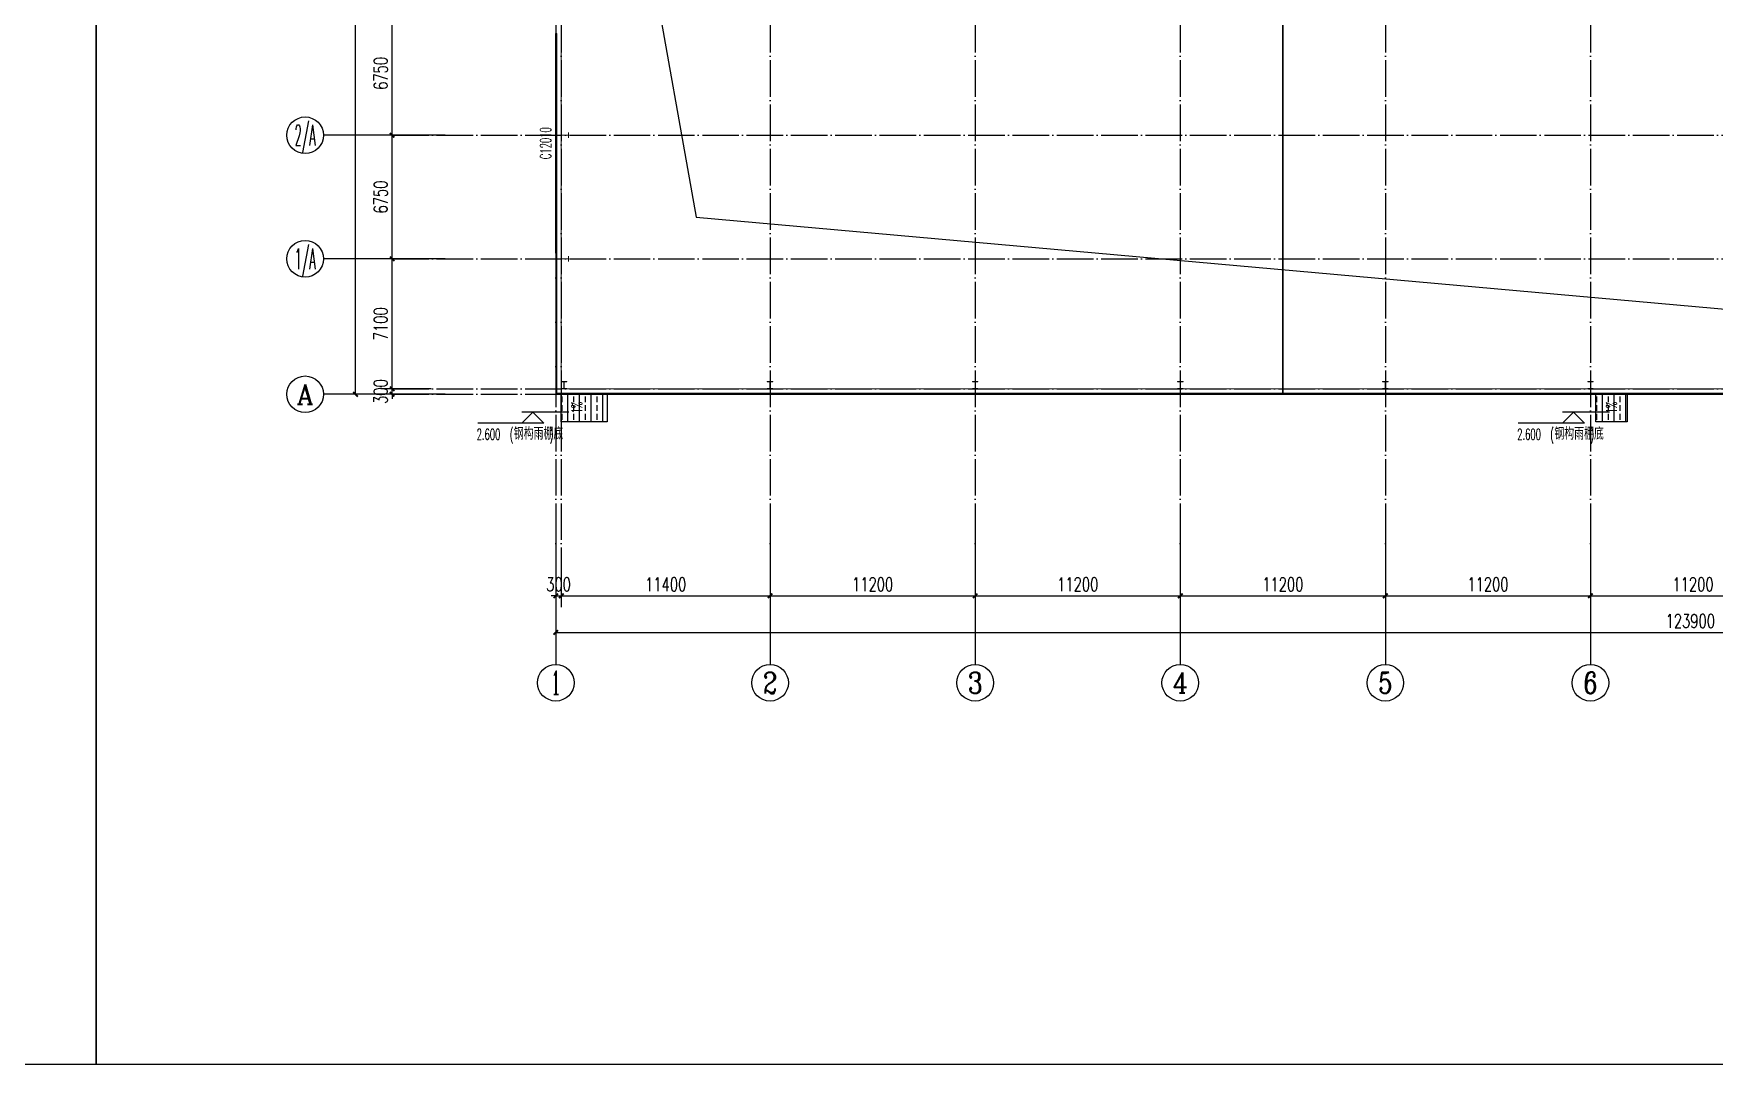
# Model space of a CAD drawing. Extents: x 758840 to 1108724, y -102573 to 143521.
# Drawn here: x 930357 to 1022141, y 9712 to 66011 of the extents above; entities that cross this region are included whole.
import ezdxf
from ezdxf.enums import TextEntityAlignment as Align

# ---------------------------------------------------------------- set-up
doc = ezdxf.new("R2010")
doc.units = 0
doc.header["$LTSCALE"] = 1000
doc.header["$MEASUREMENT"] = 0
doc.linetypes.add('DASH', pattern=[0.35, 0.25, -0.1])
doc.linetypes.add('DOTE', pattern=[2.42, 2, -0.2, 0.02, -0.2])
for name, color, linetype in [('AXIS', 3, 'Continuous'), ('AXIS_TEXT', 7, 'Continuous'), ('DIM_ELEV', 3, 'Continuous'), ('DIM_SYMB', 3, 'Continuous'), ('DOTE', 8, 'DOTE'), ('HANDRAIL', 3, 'Continuous'), ('PUB_HATCH', 8, 'Continuous'), ('PUB_TEXT', 7, 'Continuous'), ('ROOF', 211, 'Continuous'), ('WALL', 6, 'Continuous'), ('WALL-MOVE', 6, 'Continuous'), ('WINDOW', 3, 'Continuous'), ('WINDOW_TEXT', 7, 'Continuous')]:
    doc.layers.add(name, color=color, linetype=linetype)
doc.layers.add('细实线', color=3, linetype='Continuous', lineweight=5)
doc.layers.add('钢柱', color=51, linetype='Continuous', lineweight=13)
doc.styles.add('_TCH_AXIS', font='COMPLEX', dxfattribs={"bigfont": 'GBCBIG'})
doc.styles.add('_TCH_DIM', font='SIMPLEX.shx', dxfattribs={"width": 0.8, "bigfont": 'GBCBIG.shx'})
doc.styles.add('_TCH_DIM_T3', font='SIMPLEX', dxfattribs={"width": 0.705882, "bigfont": 'GBCBIG'})
doc.styles.add('_TCH_WINDOW', font='SIMPLEX.shx', dxfattribs={"width": 0.8, "height": 3.5, "bigfont": 'GBCBIG.shx'})
doc.styles.add('COMPLEX', font='COMPLEX')
doc.dimstyles.new('_TCH_ARCH&&250', dxfattribs={"dimtxt": 743.75, "dimasz": 250, "dimexe": 625, "dimexo": 750, "dimgap": 250, "dimtad": 1, "dimdec": 0, "dimzin": 0, "dimdsep": 46, "dimtxsty": '_TCH_DIM_T3', "dimblk": 'ARCHTICK', "dimcen": 0.09, "dimclrt": 7, "dimazin": 2, "dimtfac": 1, "dimtdec": 0, "dimtix": 1, "dimtmove": 2, "dimatfit": 3, "dimfxl": 1, "dimtolj": 1, "dimtzin": 0, "dimarcsym": 0})

# ---------------------------------------------------------------- blocks, each defined once
blk = doc.blocks.new('_ArchTick')
at = {"color": 0, "linetype": 'ByBlock', "const_width": 0.4}
blk.add_lwpolyline([(-0.5, -0.5), (0.5, 0.5)], dxfattribs=at)
blk = doc.blocks.new('*D575')
at = {"layer": 'AXIS', "color": 0, "lineweight": -2, "transparency": 16777216}
for p, q in [((958874, 37658), (958874, 34679)), ((959174, 37658), (959174, 34679)), ((958874, 35304), (958624, 35304)), ((958874, 35304), (959174, 35304)), ((959174, 35304), (959424, 35304))]:
    blk.add_line(p, q, dxfattribs=at)
at = {"layer": 'Defpoints', "color": 0, "transparency": 16777216}
for p in [(958874, 38408), (959174, 38408), (959174, 35304)]:
    blk.add_point(p, dxfattribs=at)
at = {"layer": 'AXIS', "color": 0, "lineweight": -2, "transparency": 16777216, "xscale": 250, "yscale": 250, "zscale": 250}
blk.add_blockref('_ArchTick', (958874, 35304), dxfattribs=at)
at = {"layer": 'AXIS', "color": 0, "lineweight": -2, "transparency": 16777216, "xscale": 250, "yscale": 250, "zscale": 250, "rotation": 180}
blk.add_blockref('_ArchTick', (959174, 35304), dxfattribs=at)
at = {"layer": 'AXIS', "color": 7, "transparency": 16777216, "insert": (959024, 35926), "char_height": 743.8, "attachment_point": 5, "style": '_TCH_DIM_T3'}
blk.add_mtext('\\A1;300', dxfattribs=at)
blk = doc.blocks.new('*D576')
at = {"layer": 'AXIS', "color": 0, "lineweight": -2, "transparency": 16777216}
for p, q in [((959174, 37658), (959174, 34679)), ((970574, 37658), (970574, 34679)), ((959174, 35304), (970574, 35304))]:
    blk.add_line(p, q, dxfattribs=at)
at = {"layer": 'Defpoints', "color": 0, "transparency": 16777216}
for p in [(959174, 38408), (970574, 38408), (970574, 35304)]:
    blk.add_point(p, dxfattribs=at)
at = {"layer": 'AXIS', "color": 0, "lineweight": -2, "transparency": 16777216, "xscale": 250, "yscale": 250, "zscale": 250, "rotation": 180}
blk.add_blockref('_ArchTick', (959174, 35304), dxfattribs=at)
at = {"layer": 'AXIS', "color": 0, "lineweight": -2, "transparency": 16777216, "xscale": 250, "yscale": 250, "zscale": 250}
blk.add_blockref('_ArchTick', (970574, 35304), dxfattribs=at)
at = {"layer": 'AXIS', "color": 7, "transparency": 16777216, "insert": (964874, 35926), "char_height": 743.8, "attachment_point": 5, "style": '_TCH_DIM_T3'}
blk.add_mtext('\\A1;11400', dxfattribs=at)
blk = doc.blocks.new('*D577')
at = {"layer": 'AXIS', "color": 0, "lineweight": -2, "transparency": 16777216}
for p, q in [((970574, 37658), (970574, 34679)), ((981774, 37658), (981774, 34679)), ((970574, 35304), (981774, 35304))]:
    blk.add_line(p, q, dxfattribs=at)
at = {"layer": 'Defpoints', "color": 0, "transparency": 16777216}
for p in [(970574, 38408), (981774, 38408), (981774, 35304)]:
    blk.add_point(p, dxfattribs=at)
at = {"layer": 'AXIS', "color": 0, "lineweight": -2, "transparency": 16777216, "xscale": 250, "yscale": 250, "zscale": 250, "rotation": 180}
blk.add_blockref('_ArchTick', (970574, 35304), dxfattribs=at)
at = {"layer": 'AXIS', "color": 0, "lineweight": -2, "transparency": 16777216, "xscale": 250, "yscale": 250, "zscale": 250}
blk.add_blockref('_ArchTick', (981774, 35304), dxfattribs=at)
at = {"layer": 'AXIS', "color": 7, "transparency": 16777216, "insert": (976174, 35926), "char_height": 743.8, "attachment_point": 5, "style": '_TCH_DIM_T3'}
blk.add_mtext('\\A1;11200', dxfattribs=at)
blk = doc.blocks.new('*D578')
at = {"layer": 'AXIS', "color": 0, "lineweight": -2, "transparency": 16777216}
for p, q in [((981774, 37658), (981774, 34679)), ((992974, 37658), (992974, 34679)), ((981774, 35304), (992974, 35304))]:
    blk.add_line(p, q, dxfattribs=at)
at = {"layer": 'Defpoints', "color": 0, "transparency": 16777216}
for p in [(981774, 38408), (992974, 38408), (992974, 35304)]:
    blk.add_point(p, dxfattribs=at)
at = {"layer": 'AXIS', "color": 0, "lineweight": -2, "transparency": 16777216, "xscale": 250, "yscale": 250, "zscale": 250, "rotation": 180}
blk.add_blockref('_ArchTick', (981774, 35304), dxfattribs=at)
at = {"layer": 'AXIS', "color": 0, "lineweight": -2, "transparency": 16777216, "xscale": 250, "yscale": 250, "zscale": 250}
blk.add_blockref('_ArchTick', (992974, 35304), dxfattribs=at)
at = {"layer": 'AXIS', "color": 7, "transparency": 16777216, "insert": (987374, 35926), "char_height": 743.8, "attachment_point": 5, "style": '_TCH_DIM_T3'}
blk.add_mtext('\\A1;11200', dxfattribs=at)
blk = doc.blocks.new('*D579')
at = {"layer": 'AXIS', "color": 0, "lineweight": -2, "transparency": 16777216}
for p, q in [((992974, 37658), (992974, 34679)), ((1004174, 37658), (1004174, 34679)), ((992974, 35304), (1004174, 35304))]:
    blk.add_line(p, q, dxfattribs=at)
at = {"layer": 'Defpoints', "color": 0, "transparency": 16777216}
for p in [(992974, 38408), (1004174, 38408), (1004174, 35304)]:
    blk.add_point(p, dxfattribs=at)
at = {"layer": 'AXIS', "color": 0, "lineweight": -2, "transparency": 16777216, "xscale": 250, "yscale": 250, "zscale": 250, "rotation": 180}
blk.add_blockref('_ArchTick', (992974, 35304), dxfattribs=at)
at = {"layer": 'AXIS', "color": 0, "lineweight": -2, "transparency": 16777216, "xscale": 250, "yscale": 250, "zscale": 250}
blk.add_blockref('_ArchTick', (1004174, 35304), dxfattribs=at)
at = {"layer": 'AXIS', "color": 7, "transparency": 16777216, "insert": (998574, 35926), "char_height": 743.8, "attachment_point": 5, "style": '_TCH_DIM_T3'}
blk.add_mtext('\\A1;11200', dxfattribs=at)
blk = doc.blocks.new('*D580')
at = {"layer": 'AXIS', "color": 0, "lineweight": -2, "transparency": 16777216}
for p, q in [((1004174, 37658), (1004174, 34679)), ((1015374, 37658), (1015374, 34679)), ((1004174, 35304), (1015374, 35304))]:
    blk.add_line(p, q, dxfattribs=at)
at = {"layer": 'Defpoints', "color": 0, "transparency": 16777216}
for p in [(1004174, 38408), (1015374, 38408), (1015374, 35304)]:
    blk.add_point(p, dxfattribs=at)
at = {"layer": 'AXIS', "color": 0, "lineweight": -2, "transparency": 16777216, "xscale": 250, "yscale": 250, "zscale": 250, "rotation": 180}
blk.add_blockref('_ArchTick', (1004174, 35304), dxfattribs=at)
at = {"layer": 'AXIS', "color": 0, "lineweight": -2, "transparency": 16777216, "xscale": 250, "yscale": 250, "zscale": 250}
blk.add_blockref('_ArchTick', (1015374, 35304), dxfattribs=at)
at = {"layer": 'AXIS', "color": 7, "transparency": 16777216, "insert": (1009774, 35926), "char_height": 743.8, "attachment_point": 5, "style": '_TCH_DIM_T3'}
blk.add_mtext('\\A1;11200', dxfattribs=at)
blk = doc.blocks.new('*D581')
at = {"layer": 'AXIS', "color": 0, "lineweight": -2, "transparency": 16777216}
for p, q in [((1015374, 37658), (1015374, 34679)), ((1026574, 37658), (1026574, 34679)), ((1015374, 35304), (1026574, 35304))]:
    blk.add_line(p, q, dxfattribs=at)
at = {"layer": 'Defpoints', "color": 0, "transparency": 16777216}
for p in [(1015374, 38408), (1026574, 38408), (1026574, 35304)]:
    blk.add_point(p, dxfattribs=at)
at = {"layer": 'AXIS', "color": 0, "lineweight": -2, "transparency": 16777216, "xscale": 250, "yscale": 250, "zscale": 250, "rotation": 180}
blk.add_blockref('_ArchTick', (1015374, 35304), dxfattribs=at)
at = {"layer": 'AXIS', "color": 0, "lineweight": -2, "transparency": 16777216, "xscale": 250, "yscale": 250, "zscale": 250}
blk.add_blockref('_ArchTick', (1026574, 35304), dxfattribs=at)
at = {"layer": 'AXIS', "color": 7, "transparency": 16777216, "insert": (1020974, 35926), "char_height": 743.8, "attachment_point": 5, "style": '_TCH_DIM_T3'}
blk.add_mtext('\\A1;11200', dxfattribs=at)
blk = doc.blocks.new('*D587')
at = {"layer": 'AXIS', "color": 0, "lineweight": -2, "transparency": 16777216}
for p, q in [((958874, 37658), (958874, 32679)), ((1082774, 37658), (1082774, 32679)), ((958874, 33304), (1082774, 33304))]:
    blk.add_line(p, q, dxfattribs=at)
at = {"layer": 'Defpoints', "color": 0, "transparency": 16777216}
for p in [(958874, 38408), (1082774, 38408), (1082774, 33304)]:
    blk.add_point(p, dxfattribs=at)
at = {"layer": 'AXIS', "color": 0, "lineweight": -2, "transparency": 16777216, "xscale": 250, "yscale": 250, "zscale": 250, "rotation": 180}
blk.add_blockref('_ArchTick', (958874, 33304), dxfattribs=at)
at = {"layer": 'AXIS', "color": 0, "lineweight": -2, "transparency": 16777216, "xscale": 250, "yscale": 250, "zscale": 250}
blk.add_blockref('_ArchTick', (1082774, 33304), dxfattribs=at)
at = {"layer": 'AXIS', "color": 7, "transparency": 16777216, "insert": (1020824, 33926), "char_height": 743.8, "attachment_point": 5, "style": '_TCH_DIM_T3'}
blk.add_mtext('\\A1;123900', dxfattribs=at)
blk = doc.blocks.new('*D595')
at = {"layer": 'AXIS', "color": 0, "lineweight": -2, "transparency": 16777216}
for p, q in [((952074, 67211), (949310, 67211)), ((949935, 60461), (949935, 67211)), ((952074, 60461), (949310, 60461))]:
    blk.add_line(p, q, dxfattribs=at)
at = {"layer": 'Defpoints', "color": 0, "transparency": 16777216}
for p in [(949935, 67211), (952824, 67211), (952824, 60461)]:
    blk.add_point(p, dxfattribs=at)
at = {"layer": 'AXIS', "color": 0, "lineweight": -2, "transparency": 16777216, "xscale": 250, "yscale": 250, "zscale": 250}
for p, rotation in [((949935, 67211), 90), ((949935, 60461), 270)]:
    blk.add_blockref('_ArchTick', p, dxfattribs=dict(at, rotation=rotation))
at = {"layer": 'AXIS', "color": 7, "transparency": 16777216, "insert": (949313, 63836), "char_height": 743.8, "attachment_point": 5, "rotation": 90, "style": '_TCH_DIM_T3'}
blk.add_mtext('\\A1;6750', dxfattribs=at)
blk = doc.blocks.new('*D596')
at = {"layer": 'AXIS', "color": 0, "lineweight": -2, "transparency": 16777216}
for p, q in [((952074, 60461), (949310, 60461)), ((949935, 53711), (949935, 60461)), ((952074, 53711), (949310, 53711))]:
    blk.add_line(p, q, dxfattribs=at)
at = {"layer": 'Defpoints', "color": 0, "transparency": 16777216}
for p in [(949935, 60461), (952824, 60461), (952824, 53711)]:
    blk.add_point(p, dxfattribs=at)
at = {"layer": 'AXIS', "color": 0, "lineweight": -2, "transparency": 16777216, "xscale": 250, "yscale": 250, "zscale": 250}
for p, rotation in [((949935, 60461), 90), ((949935, 53711), 270)]:
    blk.add_blockref('_ArchTick', p, dxfattribs=dict(at, rotation=rotation))
at = {"layer": 'AXIS', "color": 7, "transparency": 16777216, "insert": (949313, 57086), "char_height": 743.8, "attachment_point": 5, "rotation": 90, "style": '_TCH_DIM_T3'}
blk.add_mtext('\\A1;6750', dxfattribs=at)
blk = doc.blocks.new('*D597')
at = {"layer": 'AXIS', "color": 0, "lineweight": -2, "transparency": 16777216}
for p, q in [((952074, 53711), (949310, 53711)), ((949935, 46611), (949935, 53711)), ((952074, 46611), (949310, 46611))]:
    blk.add_line(p, q, dxfattribs=at)
at = {"layer": 'Defpoints', "color": 0, "transparency": 16777216}
for p in [(949935, 53711), (952824, 53711), (952824, 46611)]:
    blk.add_point(p, dxfattribs=at)
at = {"layer": 'AXIS', "color": 0, "lineweight": -2, "transparency": 16777216, "xscale": 250, "yscale": 250, "zscale": 250}
for p, rotation in [((949935, 53711), 90), ((949935, 46611), 270)]:
    blk.add_blockref('_ArchTick', p, dxfattribs=dict(at, rotation=rotation))
at = {"layer": 'AXIS', "color": 7, "transparency": 16777216, "insert": (949313, 50161), "char_height": 743.8, "attachment_point": 5, "rotation": 90, "style": '_TCH_DIM_T3'}
blk.add_mtext('\\A1;7100', dxfattribs=at)
blk = doc.blocks.new('*D598')
at = {"layer": 'AXIS', "color": 0, "lineweight": -2, "transparency": 16777216}
for p, q in [((949935, 46611), (949935, 46861)), ((952074, 46611), (949310, 46611)), ((952074, 46311), (949310, 46311)), ((949935, 46311), (949935, 46611)), ((949935, 46311), (949935, 46061))]:
    blk.add_line(p, q, dxfattribs=at)
at = {"layer": 'Defpoints', "color": 0, "transparency": 16777216}
for p in [(949935, 46611), (952824, 46611), (952824, 46311)]:
    blk.add_point(p, dxfattribs=at)
at = {"layer": 'AXIS', "color": 0, "lineweight": -2, "transparency": 16777216, "xscale": 250, "yscale": 250, "zscale": 250}
for p, rotation in [((949935, 46611), 270), ((949935, 46311), 90)]:
    blk.add_blockref('_ArchTick', p, dxfattribs=dict(at, rotation=rotation))
at = {"layer": 'AXIS', "color": 7, "transparency": 16777216, "insert": (949313, 46461), "char_height": 743.8, "attachment_point": 5, "rotation": 90, "style": '_TCH_DIM_T3'}
blk.add_mtext('\\A1;300', dxfattribs=at)
blk = doc.blocks.new('*D599')
at = {"layer": 'AXIS', "color": 0, "lineweight": -2, "transparency": 16777216}
for p, q in [((952074, 97711), (947310, 97711)), ((947935, 46311), (947935, 97711)), ((952074, 46311), (947310, 46311))]:
    blk.add_line(p, q, dxfattribs=at)
at = {"layer": 'Defpoints', "color": 0, "transparency": 16777216}
for p in [(947935, 97711), (952824, 97711), (952824, 46311)]:
    blk.add_point(p, dxfattribs=at)
at = {"layer": 'AXIS', "color": 0, "lineweight": -2, "transparency": 16777216, "xscale": 250, "yscale": 250, "zscale": 250}
for p, rotation in [((947935, 97711), 90), ((947935, 46311), 270)]:
    blk.add_blockref('_ArchTick', p, dxfattribs=dict(at, rotation=rotation))
at = {"layer": 'AXIS', "color": 7, "transparency": 16777216, "insert": (947313, 72011), "char_height": 743.8, "attachment_point": 5, "rotation": 90, "style": '_TCH_DIM_T3'}
blk.add_mtext('\\A1;51400', dxfattribs=at)
blk = doc.blocks.new('_AXISO')
blk.add_circle((0, 0), 0.5)
at = {"layer": 'AXIS_TEXT', "style": 'COMPLEX', "width": 1.041667}
blk.add_attdef('A', text='', height=0.56, dxfattribs=at).set_placement((-0.25, -0.28), (0.25, -0.28), align=Align.FIT)
blk = doc.blocks.new('$WINLIB2D$00000001')
at = {"color": 0}
for points in [[(-0.5, 0.5), (-0.5, -0.5)], [(-0.5, 0.5), (0.5, 0.5)], [(0.5, -0.5), (0.5, 0.5)], [(0.5, 0.1667), (-0.5, 0.1667)], [(0.5, -0.1667), (-0.5, -0.1667)], [(-0.5, -0.5), (0.5, -0.5)]]:
    blk.add_lwpolyline(points, dxfattribs=at)

msp = doc.modelspace()

# ---------------------------------------------------------------- hatches: boundary and pattern name
at = {"layer": 'PUB_HATCH', "ltscale": 5}
h = msp.add_hatch(dxfattribs=at)
h.set_pattern_fill('ANSI33', color=256, scale=200, angle=45)
h.set_pattern_definition([(90, (188012.96, 308926), (-635, 6e-14), []), (90, (188330.46, 309243.5), (-635, 6e-14), [317.5, -158.75])])
h.paths.add_polyline_path([(961673.53, 46310.69), (959173.53, 46310.69), (959173.53, 44810.69), (961673.53, 44810.69)])
h = msp.add_hatch(dxfattribs=at)
h.set_pattern_fill('ANSI33', color=256, scale=200, angle=45)
h.set_pattern_definition([(90, (244512.96, 308926), (-635, 6e-14), []), (90, (244830.46, 309243.5), (-635, 6e-14), [317.5, -158.75])])
h.paths.add_polyline_path([(1017373.53, 46310.69), (1015673.53, 46310.69), (1015673.53, 44810.69), (1017373.53, 44810.69)])

# ---------------------------------------------------------------- linework, layer by layer
at = {"ltscale": 5}
for points in [[(758839.58, 143520.74), (933781.96, 143520.74), (933781.96, 9712.17), (758839.58, 9712.17)], [(933781.96, 143520.74), (1108724.34, 143520.74), (1108724.34, 9712.17), (933781.96, 9712.17)]]:
    msp.add_lwpolyline(points, close=True, dxfattribs=at)
at = {"layer": 'AXIS'}
for p, q in [((952823.53, 60460.69), (946185.18, 60460.69)), ((952823.53, 53710.69), (946185.18, 53710.69)), ((952823.53, 46310.69), (946185.18, 46310.69)), ((958873.53, 38407.98), (958873.53, 31553.92)), ((970573.53, 38407.98), (970573.53, 31553.92)), ((981773.53, 38407.98), (981773.53, 31553.92)), ((992973.53, 38407.98), (992973.53, 31553.92)), ((1004173.53, 38407.98), (1004173.53, 31553.92)), ((1015373.53, 38407.98), (1015373.53, 31553.92))]:
    msp.add_line(p, q, dxfattribs=at)
msp.add_lwpolyline([(959173.53, 97396.69), (966544.91, 55991.24), (1071411.54, 46610.69)], dxfattribs=at)
at = {"layer": 'DIM_ELEV'}
for p, q in [((957617.72, 45336.66), (957017.72, 44736.66)), ((959593.43, 45336.66), (957017.72, 45336.66)), ((957617.72, 45336.66), (958217.72, 44736.66)), ((1014441.82, 45336.66), (1013841.82, 44736.66)), ((1016417.52, 45336.66), (1013841.82, 45336.66)), ((1014441.82, 45336.66), (1015041.82, 44736.66)), ((958217.72, 44736.66), (954610.47, 44736.66)), ((1015041.82, 44736.66), (1011434.57, 44736.66))]:
    msp.add_line(p, q, dxfattribs=at)
at = {"layer": 'DIM_SYMB'}
for points in [[(960530.94, 46229.84, 0, 0, 0), (960530.94, 45448.18, 160, 0, 0), (960530.94, 44848.18, 0, 0, 0)], [(1017030.94, 46229.84, 0, 0, 0), (1017030.94, 45448.18, 160, 0, 0), (1017030.94, 44848.18, 0, 0, 0)]]:
    msp.add_lwpolyline(points, format="xyseb", dxfattribs=at)
at = {"layer": 'DOTE'}
for p, q in [((958873.53, 108115.11), (958873.53, 37310.69)), ((959173.53, 108115.11), (959173.53, 37310.69)), ((970573.53, 108115.11), (970573.53, 37310.69)), ((981773.53, 108115.11), (981773.53, 37310.69)), ((992973.53, 108115.11), (992973.53, 37310.69)), ((1004173.53, 108115.11), (1004173.53, 37310.69)), ((1015373.53, 108115.11), (1015373.53, 37310.69)), ((949935.18, 60460.69), (1092581.4, 60460.69)), ((949935.18, 53710.69), (1092581.4, 53710.69)), ((949935.18, 46610.69), (1082773.53, 46610.69)), ((949935.18, 46310.69), (1082773.53, 46310.69))]:
    msp.add_line(p, q, dxfattribs=at)
at = {"layer": 'HANDRAIL'}
for p, q in [((961783.53, 46310.69), (961843.53, 46310.69)), ((1015403.53, 46310.69), (1015463.53, 46310.69))]:
    msp.add_line(p, q, dxfattribs=at)
at = {"layer": 'ROOF'}
for points in [[(961673.53, 46310.69), (961673.53, 44810.69), (959173.53, 44810.69), (959173.53, 46310.69)], [(1017373.53, 46310.69), (1017373.53, 44810.69), (1015673.53, 44810.69), (1015673.53, 46310.69)]]:
    msp.add_lwpolyline(points, dxfattribs=at)
at = {"layer": 'WALL'}
for p, q in [((959723.53, 46310.69), (958873.53, 46310.69)), ((1016223.53, 46310.69), (1015373.53, 46310.69))]:
    msp.add_line(p, q, dxfattribs=at)
at = {"layer": 'WALL-MOVE'}
for p, q in [((958923.53, 54010.69), (958873.53, 54010.69)), ((958873.53, 54010.69), (958873.53, 46310.69)), ((958923.53, 46360.69), (958923.53, 54010.69)), ((958873.53, 46310.69), (1072273.53, 46310.69)), ((1072273.53, 46360.69), (958923.53, 46360.69))]:
    msp.add_line(p, q, dxfattribs=at)
at = {"layer": 'WINDOW'}
msp.add_line((961223.53, 46310.69), (959723.53, 46310.69), dxfattribs=at)
at = {"layer": '细实线', "ltscale": 5}
msp.add_lwpolyline([(1071411.54, 97410.69), (959173.53, 97410.69), (959173.53, 46610.69), (1071411.54, 46610.69)], dxfattribs=at)
at = {"layer": '细实线', "linetype": 'DASH', "ltscale": 3, "const_width": 100}
msp.add_lwpolyline([(998573.53, 46360.69), (998573.53, 97660.69)], dxfattribs=at)
at = {"layer": '钢柱'}
for points in [[(959559.54, 60465.69), (959559.54, 60610.69), (959573.54, 60610.69), (959573.54, 60310.69), (959559.54, 60310.69), (959559.54, 60455.69), (959187.54, 60455.69), (959187.54, 60310.69), (959173.54, 60310.69), (959173.54, 60610.69), (959187.54, 60610.69), (959187.54, 60465.69), (959559.54, 60465.69)], [(959559.54, 53715.69), (959559.54, 53860.69), (959573.54, 53860.69), (959573.54, 53560.69), (959559.54, 53560.69), (959559.54, 53705.69), (959187.54, 53705.69), (959187.54, 53560.69), (959173.54, 53560.69), (959173.54, 53860.69), (959187.54, 53860.69), (959187.54, 53715.69), (959559.54, 53715.69)], [(959328.53, 46624.69), (959473.53, 46624.69), (959473.53, 46610.69), (959173.53, 46610.69), (959173.53, 46624.69), (959318.53, 46624.69), (959318.53, 46996.69), (959173.53, 46996.69), (959173.53, 47010.69), (959473.53, 47010.69), (959473.53, 46996.69), (959328.53, 46996.69), (959328.53, 46624.69)], [(970578.54, 46624.69), (970723.54, 46624.69), (970723.54, 46610.69), (970423.54, 46610.69), (970423.54, 46624.69), (970568.54, 46624.69), (970568.54, 46996.69), (970423.54, 46996.69), (970423.54, 47010.69), (970723.54, 47010.69), (970723.54, 46996.69), (970578.54, 46996.69), (970578.54, 46624.69)], [(981778.54, 46624.69), (981923.54, 46624.69), (981923.54, 46610.69), (981623.54, 46610.69), (981623.54, 46624.69), (981768.54, 46624.69), (981768.54, 46996.69), (981623.54, 46996.69), (981623.54, 47010.69), (981923.54, 47010.69), (981923.54, 46996.69), (981778.54, 46996.69), (981778.54, 46624.69)], [(992978.54, 46624.69), (993123.54, 46624.69), (993123.54, 46610.69), (992823.54, 46610.69), (992823.54, 46624.69), (992968.54, 46624.69), (992968.54, 46996.69), (992823.54, 46996.69), (992823.54, 47010.69), (993123.54, 47010.69), (993123.54, 46996.69), (992978.54, 46996.69), (992978.54, 46624.69)], [(1004178.54, 46624.69), (1004323.54, 46624.69), (1004323.54, 46610.69), (1004023.54, 46610.69), (1004023.54, 46624.69), (1004168.54, 46624.69), (1004168.54, 46996.69), (1004023.54, 46996.69), (1004023.54, 47010.69), (1004323.54, 47010.69), (1004323.54, 46996.69), (1004178.54, 46996.69), (1004178.54, 46624.69)], [(1015378.54, 46624.69), (1015523.54, 46624.69), (1015523.54, 46610.69), (1015223.54, 46610.69), (1015223.54, 46624.69), (1015368.54, 46624.69), (1015368.54, 46996.69), (1015223.54, 46996.69), (1015223.54, 47010.69), (1015523.54, 47010.69), (1015523.54, 46996.69), (1015378.54, 46996.69), (1015378.54, 46624.69)]]:
    msp.add_lwpolyline(points, dxfattribs=at)

# ---------------------------------------------------------------- block references
at = {"layer": 'AXIS'}
ref = msp.add_blockref('_AXISO', (945185.18, 60460.69), dxfattribs=dict(at, xscale=2000, yscale=2000, zscale=2000))
ref.add_attrib('A', '2/A', dxfattribs={"layer": 'AXIS_TEXT', "ltscale": 5, "height": 1131.371, "style": '_TCH_AXIS', "width": 0.35}).set_placement((944619.49, 59895), (945750.87, 59895), align=Align.FIT)
ref = msp.add_blockref('_AXISO', (945185.18, 53710.69), dxfattribs=dict(at, xscale=2000, yscale=2000, zscale=2000))
ref.add_attrib('A', '1/A', dxfattribs={"layer": 'AXIS_TEXT', "ltscale": 5, "height": 1131.371, "style": '_TCH_AXIS', "width": 0.381818}).set_placement((944619.49, 53145), (945750.87, 53145), align=Align.FIT)
ref = msp.add_blockref('_AXISO', (945185.18, 46310.69), dxfattribs=dict(at, xscale=2000, yscale=2000, zscale=2000))
ref.add_attrib('A', 'A', dxfattribs={"layer": 'AXIS_TEXT', "ltscale": 5, "height": 1062.96, "style": '_TCH_AXIS'}).set_placement((944729.63, 45779.21), (945640.73, 45779.21), align=Align.FIT)
ref = msp.add_blockref('_AXISO', (958873.53, 30553.92), dxfattribs=dict(at, xscale=2000, yscale=2000, zscale=2000))
ref.add_attrib('A', '1', dxfattribs={"layer": 'AXIS_TEXT', "ltscale": 5, "height": 1286.8, "style": '_TCH_AXIS'}).set_placement((958597.79, 29910.51), (959149.28, 29910.51), align=Align.FIT)
ref = msp.add_blockref('_AXISO', (970573.53, 30553.92), dxfattribs=dict(at, xscale=2000, yscale=2000, zscale=2000))
ref.add_attrib('A', '2', dxfattribs={"layer": 'AXIS_TEXT', "ltscale": 5, "height": 1164.87, "style": '_TCH_AXIS'}).set_placement((970185.24, 29971.48), (970961.83, 29971.48), align=Align.FIT)
ref = msp.add_blockref('_AXISO', (981773.53, 30553.92), dxfattribs=dict(at, xscale=2000, yscale=2000, zscale=2000))
ref.add_attrib('A', '3', dxfattribs={"layer": 'AXIS_TEXT', "ltscale": 5, "height": 1164.87, "style": '_TCH_AXIS'}).set_placement((981385.24, 29971.48), (982161.83, 29971.48), align=Align.FIT)
ref = msp.add_blockref('_AXISO', (992973.53, 30553.92), dxfattribs=dict(at, xscale=2000, yscale=2000, zscale=2000))
ref.add_attrib('A', '4', dxfattribs={"layer": 'AXIS_TEXT', "ltscale": 5, "height": 1113.6, "style": '_TCH_AXIS'}).set_placement((992549.3, 29997.11), (993397.77, 29997.11), align=Align.FIT)
ref = msp.add_blockref('_AXISO', (1004173.53, 30553.92), dxfattribs=dict(at, xscale=2000, yscale=2000, zscale=2000))
ref.add_attrib('A', '5', dxfattribs={"layer": 'AXIS_TEXT', "ltscale": 5, "height": 1164.87, "style": '_TCH_AXIS'}).set_placement((1003785.24, 29971.48), (1004561.83, 29971.48), align=Align.FIT)
ref = msp.add_blockref('_AXISO', (1015373.53, 30553.92), dxfattribs=dict(at, xscale=2000, yscale=2000, zscale=2000))
ref.add_attrib('A', '6', dxfattribs={"layer": 'AXIS_TEXT', "ltscale": 5, "height": 1164.87, "style": '_TCH_AXIS'}).set_placement((1014985.24, 29971.48), (1015761.83, 29971.48), align=Align.FIT)
at = {"layer": 'WINDOW'}
ref = msp.add_blockref('$WINLIB2D$00000001', (958898.53, 60010.69), dxfattribs=dict(at, xscale=-12000, yscale=50, zscale=-12000, rotation=270))
ref.add_attrib('A', 'C12010', (958612.92, 59154.69), dxfattribs={"layer": 'WINDOW_TEXT', "ltscale": 5, "height": 595, "rotation": 90, "style": '_TCH_WINDOW', "width": 0.564706})

# ---------------------------------------------------------------- texts
at = {"layer": 'PUB_TEXT', "style": '_TCH_DIM', "width": 0.564706}
for p in [(960320.94, 45267.01), (1016820.94, 45267.01)]:
    msp.add_text('1%', height=595, rotation=90, dxfattribs=at).set_placement(p)
at = {"layer": 'PUB_TEXT', "style": '_TCH_DIM'}
for s, height, width, p in [('2.600', 595, 0.564706, (954550.47, 43826.66)), ('(', 595, 0.564706, (956356.07, 43826.66)), ('钢构雨棚底', 675.177, 0.8, (956580.07, 43826.66)), (')', 595, 0.564706, (958546.03, 43826.66)), ('2.600', 595, 0.564706, (1011374.57, 43826.66)), ('(', 595, 0.564706, (1013180.17, 43826.66)), ('钢构雨棚底', 675.177, 0.8, (1013404.17, 43826.66)), (')', 595, 0.564706, (1015370.13, 43826.66))]:
    msp.add_text(s, height=height, dxfattribs=dict(at, width=width)).set_placement(p)

# ---------------------------------------------------------------- dimensions: what is measured, and where the dimension line sits
at = {"layer": 'AXIS'}
for p1, p2, distance, picture, middle in [((952823.53, 46310.69), (952823.53, 97710.69), 4888.35, '*D599', (947313.31, 72010.69)), ((952823.53, 60460.69), (952823.53, 67210.69), 2888.35, '*D595', (949313.31, 63835.69)), ((952823.53, 53710.69), (952823.53, 60460.69), 2888.35, '*D596', (949313.31, 57085.69)), ((952823.53, 46610.69), (952823.53, 53710.69), 2888.35, '*D597', (949313.31, 50160.69)), ((952823.53, 46310.69), (952823.53, 46610.69), 2888.35, '*D598', (949313.31, 46460.69)), ((958873.53, 38407.98), (959173.53, 38407.98), -3104.06, '*D575', (959023.53, 35925.79)), ((958873.53, 38407.98), (1082773.53, 38407.98), -5104.06, '*D587', (1020823.53, 33925.79)), ((959173.53, 38407.98), (970573.53, 38407.98), -3104.06, '*D576', (964873.53, 35925.79)), ((970573.53, 38407.98), (981773.53, 38407.98), -3104.06, '*D577', (976173.53, 35925.79)), ((981773.53, 38407.98), (992973.53, 38407.98), -3104.06, '*D578', (987373.53, 35925.79)), ((992973.53, 38407.98), (1004173.53, 38407.98), -3104.06, '*D579', (998573.53, 35925.79)), ((1004173.53, 38407.98), (1015373.53, 38407.98), -3104.06, '*D580', (1009773.53, 35925.79)), ((1015373.53, 38407.98), (1026573.53, 38407.98), -3104.06, '*D581', (1020973.53, 35925.79))]:
    dim = msp.add_aligned_dim(p1=p1, p2=p2, distance=distance, dimstyle='_TCH_ARCH&&250', dxfattribs=at)
    dim.commit()
    dim.dimension.update_dxf_attribs({"geometry": picture, "text_midpoint": middle})

doc.saveas('drawing.dxf')
